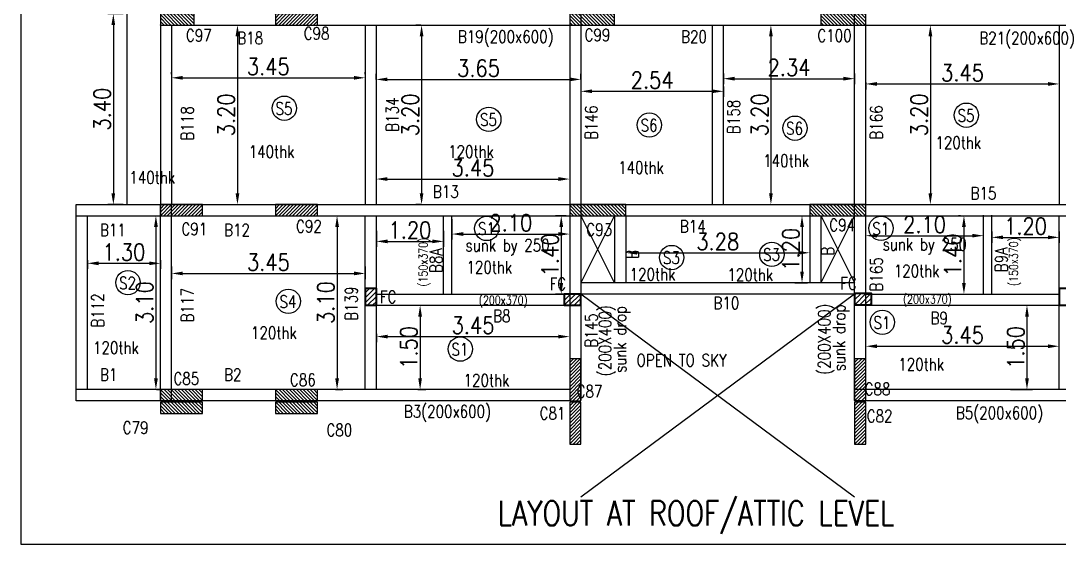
# Model space of a CAD drawing. Extents: x 461 to 37421, y -8279 to -202.
# Drawn here: x 37017.68 to 37036.2, y -8131.75 to -8122.42 of the extents above; entities that cross this region are included whole.
import ezdxf

# ---------------------------------------------------------------- set-up
doc = ezdxf.new("R2010")
doc.units = 0
doc.header["$MEASUREMENT"] = 0
doc.header["$PDMODE"] = 34
doc.header["$PDSIZE"] = 0.2
for name, color, linetype in [('COLNO', 4, 'Continuous'), ('DIM', 253, 'Continuous'), ('K-col', 1, 'Continuous')]:
    doc.layers.add(name, color=color, linetype=linetype)
doc.layers.add('k-beam', color=6, linetype='Continuous', lineweight=30)
doc.styles.add('RS', font='ROMANS.shx', dxfattribs={"width": 0.85})
doc.dimstyles.new('DIM1', dxfattribs={"dimtxt": 0.3, "dimasz": 0.2, "dimexe": 0.1, "dimexo": 0.0625, "dimgap": 0.05, "dimtad": 1, "dimzin": 0, "dimdsep": 46, "dimtxsty": 'RS', "dimcen": 0.09, "dimclrd": 256, "dimclre": 256, "dimclrt": 12, "dimaunit": 1, "dimadec": 3, "dimazin": 0, "dimtfac": 1, "dimtofl": 0, "dimtmove": 2, "dimatfit": 3, "dimfxl": 1, "dimtolj": 1, "dimtzin": 0, "dimlwd": -1, "dimarcsym": 0})

# ---------------------------------------------------------------- blocks, each defined once
blk = doc.blocks.new('*D1319')
at = {"lineweight": -2, "transparency": 16777216}
for p, q in [((37027.407, -8125.893), (37027.218, -8125.893)), ((37027.407, -8127.291), (37027.218, -8127.291))]:
    blk.add_line(p, q, dxfattribs=at)
at = {"transparency": 16777216}
blk.add_line((37027.318, -8126.093), (37027.318, -8127.091), dxfattribs=at)
for points in [[(37027.285, -8126.093), (37027.352, -8126.093), (37027.318, -8125.893)], [(37027.285, -8127.091), (37027.352, -8127.091), (37027.318, -8127.291)]]:
    blk.add_solid(points, dxfattribs=at)
at = {"layer": 'Defpoints', "color": 0, "transparency": 16777216}
for p in [(37027.469, -8125.893), (37027.318, -8127.291), (37027.469, -8127.291)]:
    blk.add_point(p, dxfattribs=at)
at = {"color": 12, "transparency": 16777216, "insert": (37027.118, -8126.592), "char_height": 0.3, "attachment_point": 5, "rotation": 90, "style": 'RS'}
blk.add_mtext('\\A1;1.40', dxfattribs=at)
blk = doc.blocks.new('*D1320')
at = {"lineweight": -2, "transparency": 16777216}
for p, q in [((37024.019, -8123.464), (37024.019, -8123.362)), ((37027.669, -8123.464), (37027.669, -8123.362))]:
    blk.add_line(p, q, dxfattribs=at)
at = {"transparency": 16777216}
blk.add_line((37024.219, -8123.462), (37027.469, -8123.462), dxfattribs=at)
for points in [[(37024.219, -8123.428), (37024.219, -8123.495), (37024.019, -8123.462)], [(37027.469, -8123.428), (37027.469, -8123.495), (37027.669, -8123.462)]]:
    blk.add_solid(points, dxfattribs=at)
at = {"layer": 'Defpoints', "color": 0, "transparency": 16777216}
for p in [(37027.669, -8123.462), (37024.019, -8123.527), (37027.669, -8123.527)]:
    blk.add_point(p, dxfattribs=at)
at = {"color": 12, "transparency": 16777216, "insert": (37025.844, -8123.262), "char_height": 0.3, "attachment_point": 5, "style": 'RS'}
blk.add_mtext('\\A1;3.65', dxfattribs=at)
blk = doc.blocks.new('*D1321')
at = {"lineweight": -2, "transparency": 16777216}
for p, q in [((37027.669, -8123.589), (37027.669, -8123.774)), ((37030.21, -8123.589), (37030.21, -8123.774))]:
    blk.add_line(p, q, dxfattribs=at)
at = {"transparency": 16777216}
blk.add_line((37027.869, -8123.674), (37030.01, -8123.674), dxfattribs=at)
for points in [[(37027.869, -8123.64), (37027.869, -8123.707), (37027.669, -8123.674)], [(37030.01, -8123.64), (37030.01, -8123.707), (37030.21, -8123.674)]]:
    blk.add_solid(points, dxfattribs=at)
at = {"layer": 'Defpoints', "color": 0, "transparency": 16777216}
for p in [(37027.669, -8123.527), (37030.21, -8123.527), (37030.21, -8123.674)]:
    blk.add_point(p, dxfattribs=at)
at = {"color": 12, "transparency": 16777216, "insert": (37028.94, -8123.474), "char_height": 0.3, "attachment_point": 5, "style": 'RS'}
blk.add_mtext('\\A1;2.54', dxfattribs=at)
blk = doc.blocks.new('*D1482')
at = {"layer": 'Defpoints', "color": 0, "transparency": 16777216}
for p in [(37019.569, -8122.293), (37019.33, -8125.693), (37019.569, -8125.693)]:
    blk.add_point(p, dxfattribs=at)
at = {"layer": 'DIM', "lineweight": -2, "transparency": 16777216}
for p, q in [((37019.507, -8122.293), (37019.23, -8122.293)), ((37019.507, -8125.693), (37019.23, -8125.693))]:
    blk.add_line(p, q, dxfattribs=at)
at = {"layer": 'DIM', "transparency": 16777216}
blk.add_line((37019.33, -8122.493), (37019.33, -8125.493), dxfattribs=at)
for points in [[(37019.296, -8122.493), (37019.363, -8122.493), (37019.33, -8122.293)], [(37019.296, -8125.493), (37019.363, -8125.493), (37019.33, -8125.693)]]:
    blk.add_solid(points, dxfattribs=at)
at = {"layer": 'DIM', "color": 12, "transparency": 16777216, "insert": (37019.13, -8123.993), "char_height": 0.3, "attachment_point": 5, "rotation": 90, "style": 'RS'}
blk.add_mtext('\\A1;3.40', dxfattribs=at)
blk = doc.blocks.new('*D1483')
at = {"layer": 'Defpoints', "color": 0, "transparency": 16777216}
for p in [(37020.369, -8123.433), (37023.819, -8123.433), (37023.819, -8123.433)]:
    blk.add_point(p, dxfattribs=at)
at = {"layer": 'DIM', "lineweight": -2, "transparency": 16777216}
for p, q in [((37020.369, -8123.371), (37020.369, -8123.333)), ((37023.819, -8123.371), (37023.819, -8123.333))]:
    blk.add_line(p, q, dxfattribs=at)
at = {"layer": 'DIM', "transparency": 16777216}
blk.add_line((37020.569, -8123.433), (37023.619, -8123.433), dxfattribs=at)
for points in [[(37020.569, -8123.4), (37020.569, -8123.467), (37020.369, -8123.433)], [(37023.619, -8123.4), (37023.619, -8123.467), (37023.819, -8123.433)]]:
    blk.add_solid(points, dxfattribs=at)
at = {"layer": 'DIM', "color": 12, "transparency": 16777216, "insert": (37022.094, -8123.233), "char_height": 0.3, "attachment_point": 5, "style": 'RS'}
blk.add_mtext('\\A1;3.45', dxfattribs=at)
blk = doc.blocks.new('*D1484')
at = {"layer": 'Defpoints', "color": 0, "transparency": 16777216}
for p in [(37021.38, -8122.493), (37021.38, -8125.693), (37021.543, -8125.693)]:
    blk.add_point(p, dxfattribs=at)
at = {"layer": 'DIM', "lineweight": -2, "transparency": 16777216}
for p, q in [((37021.442, -8122.493), (37021.643, -8122.493)), ((37021.442, -8125.693), (37021.643, -8125.693))]:
    blk.add_line(p, q, dxfattribs=at)
at = {"layer": 'DIM', "transparency": 16777216}
blk.add_line((37021.543, -8122.693), (37021.543, -8125.493), dxfattribs=at)
for points in [[(37021.51, -8122.693), (37021.577, -8122.693), (37021.543, -8122.493)], [(37021.51, -8125.493), (37021.577, -8125.493), (37021.543, -8125.693)]]:
    blk.add_solid(points, dxfattribs=at)
at = {"layer": 'DIM', "color": 12, "transparency": 16777216, "insert": (37021.343, -8124.093), "char_height": 0.3, "attachment_point": 5, "rotation": 90, "style": 'RS'}
blk.add_mtext('\\A1;3.20', dxfattribs=at)
blk = doc.blocks.new('*D1485')
at = {"layer": 'Defpoints', "color": 0, "transparency": 16777216}
for p in [(37024.875, -8122.493), (37024.827, -8125.693), (37024.875, -8125.693)]:
    blk.add_point(p, dxfattribs=at)
at = {"layer": 'DIM', "lineweight": -2, "transparency": 16777216}
for p, q in [((37024.812, -8122.493), (37024.727, -8122.493)), ((37024.812, -8125.693), (37024.727, -8125.693))]:
    blk.add_line(p, q, dxfattribs=at)
at = {"layer": 'DIM', "transparency": 16777216}
blk.add_line((37024.827, -8122.693), (37024.827, -8125.493), dxfattribs=at)
for points in [[(37024.794, -8122.693), (37024.86, -8122.693), (37024.827, -8122.493)], [(37024.794, -8125.493), (37024.86, -8125.493), (37024.827, -8125.693)]]:
    blk.add_solid(points, dxfattribs=at)
at = {"layer": 'DIM', "color": 12, "transparency": 16777216, "insert": (37024.627, -8124.093), "char_height": 0.3, "attachment_point": 5, "rotation": 90, "style": 'RS'}
blk.add_mtext('\\A1;3.20', dxfattribs=at)
blk = doc.blocks.new('*D1486')
at = {"layer": 'Defpoints', "color": 0, "transparency": 16777216}
for p in [(37024.019, -8123.037), (37027.469, -8123.037), (37027.469, -8125.239)]:
    blk.add_point(p, dxfattribs=at)
at = {"layer": 'DIM', "lineweight": -2, "transparency": 16777216}
for p, q in [((37024.019, -8123.099), (37024.019, -8125.339)), ((37027.469, -8123.099), (37027.469, -8125.339))]:
    blk.add_line(p, q, dxfattribs=at)
at = {"layer": 'DIM', "transparency": 16777216}
blk.add_line((37024.219, -8125.239), (37027.269, -8125.239), dxfattribs=at)
for points in [[(37024.219, -8125.205), (37024.219, -8125.272), (37024.019, -8125.239)], [(37027.269, -8125.205), (37027.269, -8125.272), (37027.469, -8125.239)]]:
    blk.add_solid(points, dxfattribs=at)
at = {"layer": 'DIM', "color": 12, "transparency": 16777216, "insert": (37025.744, -8125.039), "char_height": 0.3, "attachment_point": 5, "style": 'RS'}
blk.add_mtext('\\A1;3.45', dxfattribs=at)
blk = doc.blocks.new('*D1487')
at = {"layer": 'Defpoints', "color": 0, "transparency": 16777216}
for p in [(37030.21, -8123.293), (37032.549, -8123.293), (37032.549, -8123.449)]:
    blk.add_point(p, dxfattribs=at)
at = {"layer": 'DIM', "lineweight": -2, "transparency": 16777216}
for p, q in [((37030.21, -8123.355), (37030.21, -8123.549)), ((37032.549, -8123.355), (37032.549, -8123.549))]:
    blk.add_line(p, q, dxfattribs=at)
at = {"layer": 'DIM', "transparency": 16777216}
blk.add_line((37030.41, -8123.449), (37032.349, -8123.449), dxfattribs=at)
for points in [[(37030.41, -8123.415), (37030.41, -8123.482), (37030.21, -8123.449)], [(37032.349, -8123.415), (37032.349, -8123.482), (37032.549, -8123.449)]]:
    blk.add_solid(points, dxfattribs=at)
at = {"layer": 'DIM', "color": 12, "transparency": 16777216, "insert": (37031.38, -8123.249), "char_height": 0.3, "attachment_point": 5, "style": 'RS'}
blk.add_mtext('\\A1;2.34', dxfattribs=at)
blk = doc.blocks.new('*D1488')
at = {"layer": 'Defpoints', "color": 0, "transparency": 16777216}
for p in [(37030.588, -8122.493), (37030.588, -8125.693), (37031.057, -8125.693)]:
    blk.add_point(p, dxfattribs=at)
at = {"layer": 'DIM', "lineweight": -2, "transparency": 16777216}
for p, q in [((37030.651, -8122.493), (37031.157, -8122.493)), ((37030.651, -8125.693), (37031.157, -8125.693))]:
    blk.add_line(p, q, dxfattribs=at)
at = {"layer": 'DIM', "transparency": 16777216}
blk.add_line((37031.057, -8122.693), (37031.057, -8125.493), dxfattribs=at)
for points in [[(37031.024, -8122.693), (37031.091, -8122.693), (37031.057, -8122.493)], [(37031.024, -8125.493), (37031.091, -8125.493), (37031.057, -8125.693)]]:
    blk.add_solid(points, dxfattribs=at)
at = {"layer": 'DIM', "color": 12, "transparency": 16777216, "insert": (37030.857, -8124.093), "char_height": 0.3, "attachment_point": 5, "rotation": 90, "style": 'RS'}
blk.add_mtext('\\A1;3.20', dxfattribs=at)
blk = doc.blocks.new('*D1489')
at = {"layer": 'Defpoints', "color": 0, "transparency": 16777216}
for p in [(37032.749, -8123.453), (37036.199, -8123.453), (37036.199, -8123.543)]:
    blk.add_point(p, dxfattribs=at)
at = {"layer": 'DIM', "lineweight": -2, "transparency": 16777216}
for p, q in [((37032.749, -8123.515), (37032.749, -8123.643)), ((37036.199, -8123.515), (37036.199, -8123.643))]:
    blk.add_line(p, q, dxfattribs=at)
at = {"layer": 'DIM', "transparency": 16777216}
blk.add_line((37032.949, -8123.543), (37035.999, -8123.543), dxfattribs=at)
for points in [[(37032.949, -8123.509), (37032.949, -8123.576), (37032.749, -8123.543)], [(37035.999, -8123.509), (37035.999, -8123.576), (37036.199, -8123.543)]]:
    blk.add_solid(points, dxfattribs=at)
at = {"layer": 'DIM', "color": 12, "transparency": 16777216, "insert": (37034.474, -8123.343), "char_height": 0.3, "attachment_point": 5, "style": 'RS'}
blk.add_mtext('\\A1;3.45', dxfattribs=at)
blk = doc.blocks.new('*D1490')
at = {"layer": 'Defpoints', "color": 0, "transparency": 16777216}
for p in [(37033.761, -8122.493), (37033.761, -8125.693), (37033.901, -8125.693)]:
    blk.add_point(p, dxfattribs=at)
at = {"layer": 'DIM', "lineweight": -2, "transparency": 16777216}
for p, q in [((37033.824, -8122.493), (37034.001, -8122.493)), ((37033.824, -8125.693), (37034.001, -8125.693))]:
    blk.add_line(p, q, dxfattribs=at)
at = {"layer": 'DIM', "transparency": 16777216}
blk.add_line((37033.901, -8122.693), (37033.901, -8125.493), dxfattribs=at)
for points in [[(37033.868, -8122.693), (37033.935, -8122.693), (37033.901, -8122.493)], [(37033.868, -8125.493), (37033.935, -8125.493), (37033.901, -8125.693)]]:
    blk.add_solid(points, dxfattribs=at)
at = {"layer": 'DIM', "color": 12, "transparency": 16777216, "insert": (37033.701, -8124.093), "char_height": 0.3, "attachment_point": 5, "rotation": 90, "style": 'RS'}
blk.add_mtext('\\A1;3.20', dxfattribs=at)
blk = doc.blocks.new('*D1496')
at = {"layer": 'Defpoints', "color": 0, "transparency": 16777216}
for p in [(37032.749, -8128.239), (37036.199, -8128.221), (37036.199, -8128.239)]:
    blk.add_point(p, dxfattribs=at)
at = {"layer": 'DIM', "lineweight": -2, "transparency": 16777216}
for p, q in [((37032.749, -8128.176), (37032.749, -8128.121)), ((37036.199, -8128.176), (37036.199, -8128.121))]:
    blk.add_line(p, q, dxfattribs=at)
at = {"layer": 'DIM', "transparency": 16777216}
blk.add_line((37032.949, -8128.221), (37035.999, -8128.221), dxfattribs=at)
for points in [[(37032.949, -8128.188), (37032.949, -8128.254), (37032.749, -8128.221)], [(37035.999, -8128.188), (37035.999, -8128.254), (37036.199, -8128.221)]]:
    blk.add_solid(points, dxfattribs=at)
at = {"layer": 'DIM', "color": 12, "transparency": 16777216, "insert": (37034.474, -8128.021), "char_height": 0.3, "attachment_point": 5, "style": 'RS'}
blk.add_mtext('\\A1;3.45', dxfattribs=at)
blk = doc.blocks.new('*D1497')
at = {"layer": 'Defpoints', "color": 0, "transparency": 16777216}
for p in [(37035.267, -8127.491), (37035.267, -8128.994), (37035.624, -8128.994)]:
    blk.add_point(p, dxfattribs=at)
at = {"layer": 'DIM', "lineweight": -2, "transparency": 16777216}
for p, q in [((37035.33, -8127.491), (37035.724, -8127.491)), ((37035.33, -8128.994), (37035.724, -8128.994))]:
    blk.add_line(p, q, dxfattribs=at)
at = {"layer": 'DIM', "transparency": 16777216}
blk.add_line((37035.624, -8127.691), (37035.624, -8128.794), dxfattribs=at)
for points in [[(37035.591, -8127.691), (37035.658, -8127.691), (37035.624, -8127.491)], [(37035.591, -8128.794), (37035.658, -8128.794), (37035.624, -8128.994)]]:
    blk.add_solid(points, dxfattribs=at)
at = {"layer": 'DIM', "color": 12, "transparency": 16777216, "insert": (37035.424, -8128.242), "char_height": 0.3, "attachment_point": 5, "rotation": 90, "style": 'RS'}
blk.add_mtext('\\A1;1.50', dxfattribs=at)
blk = doc.blocks.new('*D1498')
at = {"layer": 'Defpoints', "color": 0, "transparency": 16777216}
for p in [(37028.469, -8126.347), (37031.749, -8126.347), (37031.749, -8126.554)]:
    blk.add_point(p, dxfattribs=at)
at = {"layer": 'DIM', "lineweight": -2, "transparency": 16777216}
for p, q in [((37028.469, -8126.41), (37028.469, -8126.654)), ((37031.749, -8126.41), (37031.749, -8126.654))]:
    blk.add_line(p, q, dxfattribs=at)
at = {"layer": 'DIM', "transparency": 16777216}
blk.add_line((37028.669, -8126.554), (37031.549, -8126.554), dxfattribs=at)
for points in [[(37028.669, -8126.521), (37028.669, -8126.587), (37028.469, -8126.554)], [(37031.549, -8126.521), (37031.549, -8126.587), (37031.749, -8126.554)]]:
    blk.add_solid(points, dxfattribs=at)
at = {"layer": 'DIM', "color": 12, "transparency": 16777216, "insert": (37030.109, -8126.354), "char_height": 0.3, "attachment_point": 5, "style": 'RS'}
blk.add_mtext('\\A1;3.28', dxfattribs=at)
blk = doc.blocks.new('*D1499')
at = {"layer": 'Defpoints', "color": 0, "transparency": 16777216}
for p in [(37031.421, -8125.893), (37031.421, -8127.091), (37031.612, -8127.091)]:
    blk.add_point(p, dxfattribs=at)
at = {"layer": 'DIM', "lineweight": -2, "transparency": 16777216}
for p, q in [((37031.484, -8125.893), (37031.712, -8125.893)), ((37031.484, -8127.091), (37031.712, -8127.091))]:
    blk.add_line(p, q, dxfattribs=at)
at = {"layer": 'DIM', "transparency": 16777216}
blk.add_line((37031.612, -8126.093), (37031.612, -8126.891), dxfattribs=at)
for points in [[(37031.579, -8126.093), (37031.645, -8126.093), (37031.612, -8125.893)], [(37031.579, -8126.891), (37031.645, -8126.891), (37031.612, -8127.091)]]:
    blk.add_solid(points, dxfattribs=at)
at = {"layer": 'DIM', "color": 12, "transparency": 16777216, "insert": (37031.412, -8126.492), "char_height": 0.3, "attachment_point": 5, "rotation": 90, "style": 'RS'}
blk.add_mtext('\\A1;1.20', dxfattribs=at)
blk = doc.blocks.new('*D1500')
at = {"layer": 'Defpoints', "color": 0, "transparency": 16777216}
for p in [(37025.369, -8125.893), (37027.469, -8125.893), (37027.469, -8126.22)]:
    blk.add_point(p, dxfattribs=at)
at = {"layer": 'DIM', "lineweight": -2, "transparency": 16777216}
for p, q in [((37025.369, -8125.955), (37025.369, -8126.32)), ((37027.469, -8125.955), (37027.469, -8126.32))]:
    blk.add_line(p, q, dxfattribs=at)
at = {"layer": 'DIM', "transparency": 16777216}
blk.add_line((37025.569, -8126.22), (37027.269, -8126.22), dxfattribs=at)
for points in [[(37025.569, -8126.186), (37025.569, -8126.253), (37025.369, -8126.22)], [(37027.269, -8126.186), (37027.269, -8126.253), (37027.469, -8126.22)]]:
    blk.add_solid(points, dxfattribs=at)
at = {"layer": 'DIM', "color": 12, "transparency": 16777216, "insert": (37026.419, -8126.02), "char_height": 0.3, "attachment_point": 5, "style": 'RS'}
blk.add_mtext('\\A1;2.10', dxfattribs=at)
blk = doc.blocks.new('*D1501')
at = {"layer": 'Defpoints', "color": 0, "transparency": 16777216}
for p in [(37024.021, -8126.099), (37025.219, -8126.099), (37025.219, -8126.351)]:
    blk.add_point(p, dxfattribs=at)
at = {"layer": 'DIM', "lineweight": -2, "transparency": 16777216}
for p, q in [((37024.021, -8126.161), (37024.021, -8126.451)), ((37025.219, -8126.161), (37025.219, -8126.451))]:
    blk.add_line(p, q, dxfattribs=at)
at = {"layer": 'DIM', "transparency": 16777216}
blk.add_line((37024.221, -8126.351), (37025.019, -8126.351), dxfattribs=at)
for points in [[(37024.221, -8126.317), (37024.221, -8126.384), (37024.021, -8126.351)], [(37025.019, -8126.317), (37025.019, -8126.384), (37025.219, -8126.351)]]:
    blk.add_solid(points, dxfattribs=at)
at = {"layer": 'DIM', "color": 12, "transparency": 16777216, "insert": (37024.62, -8126.151), "char_height": 0.3, "attachment_point": 5, "style": 'RS'}
blk.add_mtext('\\A1;1.20', dxfattribs=at)
blk = doc.blocks.new('*D1502')
at = {"layer": 'Defpoints', "color": 0, "transparency": 16777216}
for p in [(37024.021, -8127.936), (37027.469, -8127.936), (37027.469, -8128.049)]:
    blk.add_point(p, dxfattribs=at)
at = {"layer": 'DIM', "lineweight": -2, "transparency": 16777216}
for p, q in [((37024.021, -8127.998), (37024.021, -8128.149)), ((37027.469, -8127.998), (37027.469, -8128.149))]:
    blk.add_line(p, q, dxfattribs=at)
at = {"layer": 'DIM', "transparency": 16777216}
blk.add_line((37024.221, -8128.049), (37027.269, -8128.049), dxfattribs=at)
for points in [[(37024.221, -8128.016), (37024.221, -8128.082), (37024.021, -8128.049)], [(37027.269, -8128.016), (37027.269, -8128.082), (37027.469, -8128.049)]]:
    blk.add_solid(points, dxfattribs=at)
at = {"layer": 'DIM', "color": 12, "transparency": 16777216, "insert": (37025.745, -8127.849), "char_height": 0.3, "attachment_point": 5, "style": 'RS'}
blk.add_mtext('\\A1;3.45', dxfattribs=at)
blk = doc.blocks.new('*D1503')
at = {"layer": 'Defpoints', "color": 0, "transparency": 16777216}
for p in [(37024.699, -8127.491), (37024.699, -8128.994), (37024.801, -8128.994)]:
    blk.add_point(p, dxfattribs=at)
at = {"layer": 'DIM', "lineweight": -2, "transparency": 16777216}
for p, q in [((37024.761, -8127.491), (37024.901, -8127.491)), ((37024.761, -8128.994), (37024.901, -8128.994))]:
    blk.add_line(p, q, dxfattribs=at)
at = {"layer": 'DIM', "transparency": 16777216}
blk.add_line((37024.801, -8127.691), (37024.801, -8128.794), dxfattribs=at)
for points in [[(37024.768, -8127.691), (37024.834, -8127.691), (37024.801, -8127.491)], [(37024.768, -8128.794), (37024.834, -8128.794), (37024.801, -8128.994)]]:
    blk.add_solid(points, dxfattribs=at)
at = {"layer": 'DIM', "color": 12, "transparency": 16777216, "insert": (37024.601, -8128.242), "char_height": 0.3, "attachment_point": 5, "rotation": 90, "style": 'RS'}
blk.add_mtext('\\A1;1.50', dxfattribs=at)
blk = doc.blocks.new('*D1504')
at = {"layer": 'Defpoints', "color": 0, "transparency": 16777216}
for p in [(37020.369, -8126.736), (37023.821, -8126.736), (37023.821, -8126.923)]:
    blk.add_point(p, dxfattribs=at)
at = {"layer": 'DIM', "lineweight": -2, "transparency": 16777216}
for p, q in [((37020.369, -8126.798), (37020.369, -8127.023)), ((37023.821, -8126.798), (37023.821, -8127.023))]:
    blk.add_line(p, q, dxfattribs=at)
at = {"layer": 'DIM', "transparency": 16777216}
blk.add_line((37020.569, -8126.923), (37023.621, -8126.923), dxfattribs=at)
for points in [[(37020.569, -8126.889), (37020.569, -8126.956), (37020.369, -8126.923)], [(37023.621, -8126.889), (37023.621, -8126.956), (37023.821, -8126.923)]]:
    blk.add_solid(points, dxfattribs=at)
at = {"layer": 'DIM', "color": 12, "transparency": 16777216, "insert": (37022.095, -8126.723), "char_height": 0.3, "attachment_point": 5, "style": 'RS'}
blk.add_mtext('\\A1;3.45', dxfattribs=at)
blk = doc.blocks.new('*D1505')
at = {"layer": 'Defpoints', "color": 0, "transparency": 16777216}
for p in [(37023.228, -8125.893), (37023.228, -8128.994), (37023.32, -8128.994)]:
    blk.add_point(p, dxfattribs=at)
at = {"layer": 'DIM', "lineweight": -2, "transparency": 16777216}
for p, q in [((37023.291, -8125.893), (37023.42, -8125.893)), ((37023.291, -8128.994), (37023.42, -8128.994))]:
    blk.add_line(p, q, dxfattribs=at)
at = {"layer": 'DIM', "transparency": 16777216}
blk.add_line((37023.32, -8126.093), (37023.32, -8128.794), dxfattribs=at)
for points in [[(37023.287, -8126.093), (37023.354, -8126.093), (37023.32, -8125.893)], [(37023.287, -8128.794), (37023.354, -8128.794), (37023.32, -8128.994)]]:
    blk.add_solid(points, dxfattribs=at)
at = {"layer": 'DIM', "color": 12, "transparency": 16777216, "insert": (37023.12, -8127.443), "char_height": 0.3, "attachment_point": 5, "rotation": 90, "style": 'RS'}
blk.add_mtext('\\A1;3.10', dxfattribs=at)
blk = doc.blocks.new('*D1506')
at = {"layer": 'Defpoints', "color": 0, "transparency": 16777216}
for p in [(37018.869, -8126.622), (37020.169, -8126.622), (37020.169, -8126.742)]:
    blk.add_point(p, dxfattribs=at)
at = {"layer": 'DIM', "lineweight": -2, "transparency": 16777216}
for p, q in [((37018.869, -8126.685), (37018.869, -8126.842)), ((37020.169, -8126.685), (37020.169, -8126.842))]:
    blk.add_line(p, q, dxfattribs=at)
at = {"layer": 'DIM', "transparency": 16777216}
blk.add_line((37019.069, -8126.742), (37019.969, -8126.742), dxfattribs=at)
for points in [[(37019.069, -8126.709), (37019.069, -8126.776), (37018.869, -8126.742)], [(37019.969, -8126.709), (37019.969, -8126.776), (37020.169, -8126.742)]]:
    blk.add_solid(points, dxfattribs=at)
at = {"layer": 'DIM', "color": 12, "transparency": 16777216, "insert": (37019.519, -8126.542), "char_height": 0.3, "attachment_point": 5, "style": 'RS'}
blk.add_mtext('\\A1;1.30', dxfattribs=at)
blk = doc.blocks.new('*D1507')
at = {"layer": 'Defpoints', "color": 0, "transparency": 16777216}
for p in [(37020.035, -8125.893), (37020.035, -8128.994), (37020.089, -8128.994)]:
    blk.add_point(p, dxfattribs=at)
at = {"layer": 'DIM', "lineweight": -2, "transparency": 16777216}
for p, q in [((37020.097, -8125.893), (37020.189, -8125.893)), ((37020.097, -8128.994), (37020.189, -8128.994))]:
    blk.add_line(p, q, dxfattribs=at)
at = {"layer": 'DIM', "transparency": 16777216}
blk.add_line((37020.089, -8126.093), (37020.089, -8128.794), dxfattribs=at)
for points in [[(37020.056, -8126.093), (37020.123, -8126.093), (37020.089, -8125.893)], [(37020.056, -8128.794), (37020.123, -8128.794), (37020.089, -8128.994)]]:
    blk.add_solid(points, dxfattribs=at)
at = {"layer": 'DIM', "color": 12, "transparency": 16777216, "insert": (37019.889, -8127.443), "char_height": 0.3, "attachment_point": 5, "rotation": 90, "style": 'RS'}
blk.add_mtext('\\A1;3.10', dxfattribs=at)
blk = doc.blocks.new('*D1508')
at = {"layer": 'Defpoints', "color": 0, "transparency": 16777216}
for p in [(37034.849, -8126.249), (37032.749, -8126.403), (37034.849, -8126.403)]:
    blk.add_point(p, dxfattribs=at)
at = {"layer": 'DIM', "lineweight": -2, "transparency": 16777216}
for p, q in [((37032.749, -8126.341), (37032.749, -8126.149)), ((37034.849, -8126.341), (37034.849, -8126.149))]:
    blk.add_line(p, q, dxfattribs=at)
at = {"layer": 'DIM', "transparency": 16777216}
blk.add_line((37032.949, -8126.249), (37034.649, -8126.249), dxfattribs=at)
for points in [[(37032.949, -8126.216), (37032.949, -8126.282), (37032.749, -8126.249)], [(37034.649, -8126.216), (37034.649, -8126.282), (37034.849, -8126.249)]]:
    blk.add_solid(points, dxfattribs=at)
at = {"layer": 'DIM', "color": 12, "transparency": 16777216, "insert": (37033.799, -8126.049), "char_height": 0.3, "attachment_point": 5, "style": 'RS'}
blk.add_mtext('\\A1;2.10', dxfattribs=at)
blk = doc.blocks.new('*D1509')
at = {"layer": 'Defpoints', "color": 0, "transparency": 16777216}
for p in [(37034.5, -8125.893), (37034.5, -8127.291), (37034.5, -8127.291)]:
    blk.add_point(p, dxfattribs=at)
at = {"layer": 'DIM', "lineweight": -2, "transparency": 16777216}
for p, q in [((37034.437, -8125.893), (37034.4, -8125.893)), ((37034.562, -8127.291), (37034.6, -8127.291))]:
    blk.add_line(p, q, dxfattribs=at)
at = {"layer": 'DIM', "transparency": 16777216}
blk.add_line((37034.5, -8126.093), (37034.5, -8127.091), dxfattribs=at)
for points in [[(37034.466, -8126.093), (37034.533, -8126.093), (37034.5, -8125.893)], [(37034.466, -8127.091), (37034.533, -8127.091), (37034.5, -8127.291)]]:
    blk.add_solid(points, dxfattribs=at)
at = {"layer": 'DIM', "color": 12, "transparency": 16777216, "insert": (37034.3, -8126.592), "char_height": 0.3, "attachment_point": 5, "rotation": 90, "style": 'RS'}
blk.add_mtext('\\A1;1.40', dxfattribs=at)
blk = doc.blocks.new('*D1510')
at = {"layer": 'Defpoints', "color": 0, "transparency": 16777216}
for p in [(37034.999, -8126.115), (37036.199, -8126.115), (37036.199, -8126.279)]:
    blk.add_point(p, dxfattribs=at)
at = {"layer": 'DIM', "lineweight": -2, "transparency": 16777216}
for p, q in [((37034.999, -8126.177), (37034.999, -8126.379)), ((37036.199, -8126.177), (37036.199, -8126.379))]:
    blk.add_line(p, q, dxfattribs=at)
at = {"layer": 'DIM', "transparency": 16777216}
blk.add_line((37035.199, -8126.279), (37035.999, -8126.279), dxfattribs=at)
for points in [[(37035.199, -8126.246), (37035.199, -8126.312), (37034.999, -8126.279)], [(37035.999, -8126.246), (37035.999, -8126.312), (37036.199, -8126.279)]]:
    blk.add_solid(points, dxfattribs=at)
at = {"layer": 'DIM', "color": 12, "transparency": 16777216, "insert": (37035.599, -8126.079), "char_height": 0.3, "attachment_point": 5, "style": 'RS'}
blk.add_mtext('\\A1;1.20', dxfattribs=at)

msp = doc.modelspace()

# ---------------------------------------------------------------- hatches: boundary and pattern name
h = msp.add_hatch()
h.set_pattern_fill('ANSI31', color=1, scale=0.5)
h.set_pattern_definition([(45, (-77.23275, -179.07969), (-0.04419417382, 0.04419417382), [])])
h.paths.add_polyline_path([(37024.021, -8127.191), (37023.821, -8127.191), (37023.821, -8127.491), (37024.021, -8127.491)])
h = msp.add_hatch()
h.set_pattern_fill('ANSI31', color=1, scale=0.5)
h.set_pattern_definition([(45, (-73.584606, -170.6297), (-0.04419417382, 0.04419417382), [])])
h.paths.add_polyline_path([(37027.669, -8127.291), (37027.469, -8127.291), (37027.469, -8127.491), (37027.669, -8127.491)])
h.paths.add_polyline_path([(37027.469, -8127.291), (37027.369, -8127.291), (37027.369, -8127.491), (37027.469, -8127.491)])
h = msp.add_hatch()
h.set_pattern_fill('ANSI31', color=1, scale=0.5)
h.set_pattern_definition([(45, (-68.40275, -170.621913), (-0.04419417382, 0.04419417382), [])])
h.paths.add_polyline_path([(37032.851, -8127.283), (37032.651, -8127.283), (37032.651, -8127.483), (37032.851, -8127.483)])
h.paths.add_polyline_path([(37032.651, -8127.283), (37032.551, -8127.283), (37032.551, -8127.483), (37032.651, -8127.483)])
at = {"layer": 'K-col'}
h = msp.add_hatch(dxfattribs=at)
h.set_pattern_fill('ANSI31', color=256, scale=0.35, angle=-90, style=0)
h.set_pattern_definition([(315, (45226.39489, 29258.829646), (0.030935921677, 0.030935921677), [])])
h.paths.add_polyline_path([(37020.769, -8122.493), (37020.769, -8122.293), (37020.169, -8122.293), (37020.169, -8122.493)])
h = msp.add_hatch(dxfattribs=at)
h.set_pattern_fill('ANSI31', color=256, scale=0.35, angle=-180, style=0)
h.set_pattern_definition([(225, (-342.851093, 79.441137), (0.030935921677, -0.030935921677), [])])
h.paths.add_polyline_path([(37022.969, -8122.493), (37022.969, -8122.293), (37022.219, -8122.293), (37022.219, -8122.493)])
h = msp.add_hatch(dxfattribs=at)
h.set_pattern_fill('ANSI31', color=256, scale=0.35, angle=-90, style=0)
h.set_pattern_definition([(315, (45233.693187, 29253.06128), (0.030935921677, 0.030935921677), [])])
h.paths.add_polyline_path([(37028.269, -8122.493), (37028.269, -8122.293), (37027.469, -8122.293), (37027.469, -8122.493)])
h = msp.add_hatch(dxfattribs=at)
h.set_pattern_fill('ANSI31', color=256, scale=0.35, angle=-90, style=0)
h.set_pattern_definition([(315, (45238.173187, 29253.06128), (0.030935921677, 0.030935921677), [])])
h.paths.add_polyline_path([(37032.749, -8122.493), (37032.749, -8122.293), (37031.949, -8122.293), (37031.949, -8122.493)])
h = msp.add_hatch(dxfattribs=at)
h.set_pattern_fill('ANSI31', color=256, scale=0.35, angle=-180, style=0)
h.set_pattern_definition([(225, (-344.901093, 76.041137), (0.030935921677, -0.030935921677), [])])
h.paths.add_polyline_path([(37020.919, -8125.893), (37020.919, -8125.693), (37020.169, -8125.693), (37020.169, -8125.893)])
h = msp.add_hatch(dxfattribs=at)
h.set_pattern_fill('ANSI31', color=256, scale=0.35, angle=-180, style=0)
h.set_pattern_definition([(225, (-342.851093, 76.041137), (0.030935921677, -0.030935921677), [])])
h.paths.add_polyline_path([(37022.969, -8125.893), (37022.969, -8125.693), (37022.219, -8125.693), (37022.219, -8125.893)])
h = msp.add_hatch(dxfattribs=at)
h.set_pattern_fill('ANSI31', color=256, scale=0.35, angle=-90, style=0)
h.set_pattern_definition([(315, (-342.717224, 75.125863), (0.030935921677, 0.030935921677), [])])
h.paths.add_polyline_path([(37027.469, -8125.693), (37027.469, -8125.893), (37028.469, -8125.893), (37028.469, -8125.693)])
h = msp.add_hatch(dxfattribs=at)
h.set_pattern_fill('ANSI31', color=256, scale=0.35, angle=-90, style=0)
h.set_pattern_definition([(315, (-338.437224, 75.125863), (0.030935921677, 0.030935921677), [])])
h.paths.add_polyline_path([(37031.749, -8125.693), (37031.749, -8125.893), (37032.749, -8125.893), (37032.749, -8125.693)])
h = msp.add_hatch(dxfattribs=at)
h.set_pattern_fill('ANSI31', color=256, scale=0.35, angle=-180, style=0)
h.set_pattern_definition([(225, (-339.157617, 73.661354), (0.030935921677, -0.030935921677), [])])
h.paths.add_polyline_path([(37027.669, -8128.457, 0.135792), (37027.469, -8128.457), (37027.469, -8129.18, 0.135792), (37027.669, -8129.18)])
h = msp.add_hatch(dxfattribs=at)
h.set_pattern_fill('ANSI31', color=256, scale=0.35, angle=-180, style=0)
h.set_pattern_definition([(225, (-334.077617, 73.661354), (0.030935921677, -0.030935921677), [])])
h.paths.add_polyline_path([(37032.749, -8128.457, 0.135792), (37032.549, -8128.457), (37032.549, -8129.18, 0.135792), (37032.749, -8129.18)])
h = msp.add_hatch(dxfattribs=at)
h.set_pattern_fill('ANSI31', color=256, scale=0.35, angle=-270, style=0)
h.set_pattern_definition([(135, (45223.024485, 29237.63339), (-0.030935921677, -0.030935921677), [])])
h.paths.add_polyline_path([(37020.906, -8129.194, 0.135792), (37020.906, -8128.994), (37020.183, -8128.994, 0.135792), (37020.183, -8129.194)])
h = msp.add_hatch(dxfattribs=at)
h.set_pattern_fill('ANSI31', color=256, scale=0.35, angle=-270, style=0)
h.set_pattern_definition([(135, (45225.074485, 29237.63339), (-0.030935921677, -0.030935921677), [])])
h.paths.add_polyline_path([(37022.956, -8129.194, 0.135792), (37022.956, -8128.994), (37022.233, -8128.994, 0.135792), (37022.233, -8129.194)])
h = msp.add_hatch(dxfattribs=at)
h.set_pattern_fill('ANSI31', color=256, scale=0.35, angle=-270, style=0)
h.set_pattern_definition([(135, (45223.024485, 29237.40839), (-0.030935921677, -0.030935921677), [])])
h.paths.add_polyline_path([(37020.906, -8129.419, 0.135792), (37020.906, -8129.219), (37020.183, -8129.219, 0.135792), (37020.183, -8129.419)])
h = msp.add_hatch(dxfattribs=at)
h.set_pattern_fill('ANSI31', color=256, scale=0.35, angle=-270, style=0)
h.set_pattern_definition([(135, (45225.074485, 29237.40839), (-0.030935921677, -0.030935921677), [])])
h.paths.add_polyline_path([(37022.956, -8129.419, 0.135792), (37022.956, -8129.219), (37022.233, -8129.219, 0.135792), (37022.233, -8129.419)])
h = msp.add_hatch(dxfattribs=at)
h.set_pattern_fill('ANSI31', color=256, scale=0.35, angle=-180, style=0)
h.set_pattern_definition([(225, (-339.157617, 72.886354), (0.030935921677, -0.030935921677), [])])
h.paths.add_polyline_path([(37027.669, -8129.232, 0.135792), (37027.469, -8129.232), (37027.469, -8129.955, 0.135792), (37027.669, -8129.955)])
h = msp.add_hatch(dxfattribs=at)
h.set_pattern_fill('ANSI31', color=256, scale=0.35, angle=-180, style=0)
h.set_pattern_definition([(225, (-334.077617, 72.886354), (0.030935921677, -0.030935921677), [])])
h.paths.add_polyline_path([(37032.749, -8129.232, 0.135792), (37032.549, -8129.232), (37032.549, -8129.955, 0.135792), (37032.749, -8129.955)])

# ---------------------------------------------------------------- linework, layer by layer
at = {"color": 3}
for p, q in [((37034.849, -8127.283), (37034.849, -8125.883)), ((37034.999, -8127.283), (37034.999, -8125.883)), ((37025.219, -8127.291), (37025.219, -8125.891)), ((37025.369, -8127.291), (37025.369, -8125.891))]:
    msp.add_line(p, q, dxfattribs=at)
at = {"color": 3, "lineweight": 40}
for points in [[(37023.821, -8127.491), (37024.021, -8127.491), (37024.021, -8127.191), (37023.821, -8127.191)], [(37027.669, -8127.491), (37027.669, -8127.291), (37027.369, -8127.291), (37027.369, -8127.491)], [(37032.851, -8127.483), (37032.851, -8127.283), (37032.551, -8127.283), (37032.551, -8127.483)], [(37036.199, -8127.491), (37036.399, -8127.491), (37036.399, -8127.191), (37036.199, -8127.191)]]:
    msp.add_lwpolyline(points, close=True, dxfattribs=at)
at = {"color": 1, "lineweight": 40}
for points in [[(37023.821, -8127.491), (37024.021, -8127.491), (37024.021, -8127.191), (37023.821, -8127.191)], [(37027.669, -8127.491), (37027.669, -8127.291), (37027.369, -8127.291), (37027.369, -8127.491)], [(37032.851, -8127.483), (37032.851, -8127.283), (37032.551, -8127.283), (37032.551, -8127.483)], [(37036.199, -8127.491), (37036.399, -8127.491), (37036.399, -8127.191), (37036.199, -8127.191)]]:
    msp.add_lwpolyline(points, close=True, dxfattribs=at)
for centre in [(37022.379, -8123.976), (37026.026, -8124.175), (37034.544, -8124.1), (37028.89, -8124.274), (37031.486, -8124.332), (37025.99, -8126.121), (37033.022, -8126.118), (37029.287, -8126.639), (37031.074, -8126.582), (37019.59, -8127.087), (37022.45, -8127.419), (37033.044, -8127.794), (37025.517, -8128.272)]:
    msp.add_circle(centre, 0.217)
at = {"layer": 'DIM'}
msp.add_lwpolyline([(37017.679, -8131.753), (37048.795, -8131.753), (37048.795, -8080.055), (37017.679, -8080.055)], close=True, dxfattribs=at)
at = {"layer": 'k-beam'}
for p, q in [((37032.549, -8129.188), (37032.549, -8119.041)), ((37032.749, -8129.183), (37032.749, -8119.041)), ((37027.469, -8121.041), (37027.469, -8129.183)), ((37027.669, -8121.041), (37027.669, -8129.183)), ((37019.569, -8122.293), (37019.569, -8125.691)), ((37020.169, -8122.491), (37020.169, -8125.691)), ((37020.169, -8122.493), (37040.049, -8122.493)), ((37020.369, -8122.491), (37020.369, -8125.691)), ((37023.819, -8122.491), (37023.819, -8125.691)), ((37024.019, -8122.491), (37024.019, -8125.691)), ((37030.009, -8122.491), (37030.009, -8125.691)), ((37030.21, -8125.69), (37030.21, -8122.491)), ((37036.199, -8122.491), (37036.199, -8125.691)), ((37018.669, -8129.194), (37018.669, -8125.691)), ((37018.669, -8125.693), (37041.549, -8125.693)), ((37020.169, -8129.188), (37020.169, -8125.691)), ((37020.369, -8129.188), (37020.369, -8125.691)), ((37018.669, -8125.893), (37041.549, -8125.893)), ((37018.869, -8128.994), (37018.869, -8125.893)), ((37028.269, -8127.091), (37027.669, -8125.891)), ((37028.269, -8125.891), (37027.669, -8127.091)), ((37028.269, -8125.891), (37028.269, -8127.091)), ((37028.469, -8125.891), (37028.469, -8127.091)), ((37031.749, -8125.891), (37031.749, -8127.091)), ((37031.949, -8125.891), (37031.949, -8127.091)), ((37031.949, -8125.891), (37032.549, -8127.091)), ((37032.549, -8125.891), (37031.949, -8127.091)), ((37032.549, -8127.091), (37027.669, -8127.091)), ((37024.021, -8127.291), (37027.469, -8127.291)), ((37032.549, -8127.291), (37027.669, -8127.291)), ((37032.549, -8127.291), (37027.669, -8130.911)), ((37032.549, -8130.911), (37027.669, -8127.291)), ((37032.749, -8127.291), (37036.199, -8127.291)), ((37024.021, -8127.491), (37027.469, -8127.491)), ((37032.749, -8127.491), (37036.199, -8127.491)), ((37027.469, -8128.994), (37018.669, -8128.994)), ((37041.549, -8128.994), (37032.549, -8128.994)), ((37027.469, -8129.194), (37018.669, -8129.194)), ((37041.549, -8129.194), (37032.549, -8129.194))]:
    msp.add_line(p, q, dxfattribs=at)
at = {"layer": 'k-beam', "color": 3}
for p, q in [((37023.821, -8128.994), (37023.821, -8125.893)), ((37024.021, -8128.994), (37024.021, -8125.893)), ((37036.199, -8128.994), (37036.199, -8125.893))]:
    msp.add_line(p, q, dxfattribs=at)
at = {"layer": 'K-col'}
for points in [[(37020.169, -8122.293), (37020.169, -8122.493), (37020.769, -8122.493), (37020.769, -8122.293)], [(37022.219, -8122.293), (37022.219, -8122.493), (37022.969, -8122.493), (37022.969, -8122.293)], [(37027.469, -8122.293), (37027.469, -8122.493), (37028.269, -8122.493), (37028.269, -8122.293)], [(37031.949, -8122.293), (37031.949, -8122.493), (37032.749, -8122.493), (37032.749, -8122.293)], [(37020.169, -8125.693), (37020.169, -8125.893), (37020.919, -8125.893), (37020.919, -8125.693)], [(37022.219, -8125.693), (37022.219, -8125.893), (37022.969, -8125.893), (37022.969, -8125.693)], [(37027.469, -8125.693), (37027.469, -8125.893), (37028.469, -8125.893), (37028.469, -8125.693)], [(37031.749, -8125.693), (37031.749, -8125.893), (37032.749, -8125.893), (37032.749, -8125.693)], [(37027.469, -8129.194), (37027.669, -8129.194), (37027.669, -8128.444), (37027.469, -8128.444)], [(37032.549, -8129.194), (37032.749, -8129.194), (37032.749, -8128.444), (37032.549, -8128.444)], [(37020.169, -8128.994), (37020.169, -8129.194), (37020.919, -8129.194), (37020.919, -8128.994)], [(37022.219, -8128.994), (37022.219, -8129.194), (37022.969, -8129.194), (37022.969, -8128.994)], [(37020.169, -8129.219), (37020.169, -8129.419), (37020.919, -8129.419), (37020.919, -8129.219)], [(37022.219, -8129.219), (37022.219, -8129.419), (37022.969, -8129.419), (37022.969, -8129.219)], [(37027.469, -8129.969), (37027.669, -8129.969), (37027.669, -8129.219), (37027.469, -8129.219)], [(37032.549, -8129.969), (37032.749, -8129.969), (37032.749, -8129.219), (37032.549, -8129.219)]]:
    msp.add_lwpolyline(points, close=True, dxfattribs=at)

# ---------------------------------------------------------------- texts
at = {"layer": 'COLNO', "lineweight": -3, "style": 'RS', "width": 0.8}
for s, height, p in [('C98', 0.22, (37022.725, -8122.752)), ('C97', 0.22, (37020.625, -8122.787)), ('C99', 0.22, (37027.733, -8122.779)), ('C100', 0.22, (37031.886, -8122.789)), ('C91', 0.22, (37020.544, -8126.241)), ('C92', 0.22, (37022.588, -8126.191)), ('C93', 0.22, (37027.765, -8126.249)), ('C94', 0.22, (37032.098, -8126.17)), ('OPEN TO SKY', 0.22, (37028.66, -8128.581)), ('C85', 0.22, (37020.401, -8128.908)), ('C86', 0.22, (37022.48, -8128.931)), ('C87', 0.22, (37027.593, -8129.136)), ('C88', 0.22, (37032.729, -8129.094)), ('C81', 0.22, (37026.933, -8129.526)), ('C82', 0.22, (37032.766, -8129.577)), ('C79', 0.22, (37019.496, -8129.784)), ('C80', 0.22, (37023.13, -8129.826)), ('LAYOUT AT ROOF/ATTIC LEVEL', 0.44, (37026.185, -8131.42))]:
    msp.add_text(s, height=height, rotation=359.9918, dxfattribs=at).set_placement(p)
at = {"layer": 'COLNO', "color": 3, "lineweight": -3, "style": 'RS', "width": 0.8}
for s, height, rotation, p in [('B19(200x600)', 0.22, 359.9918, (37025.476, -8122.808)), ('B18', 0.22, 359.9918, (37021.542, -8122.835)), ('B20', 0.22, 359.9918, (37029.456, -8122.81)), ('B21(200x600)', 0.22, 359.9918, (37034.775, -8122.835)), ('B134', 0.22, 89.9918, (37024.416, -8124.395)), ('B118', 0.22, 89.9918, (37020.758, -8124.551)), ('B146', 0.22, 89.9918, (37027.962, -8124.537)), ('B158', 0.22, 89.9918, (37030.502, -8124.436)), ('B166', 0.22, 89.9918, (37033.049, -8124.535)), ('120thk', 0.22, 359.9918, (37033.992, -8124.7)), ('140thk', 0.22, 359.9918, (37021.744, -8124.861)), ('120thk', 0.22, 359.9918, (37025.301, -8124.861)), ('140thk', 0.22, 359.9918, (37028.333, -8125.144)), ('140thk', 0.22, 359.9918, (37030.92, -8125.023)), ('140thk', 0.22, 359.9918, (37019.615, -8125.32)), ('B13', 0.22, 359.9918, (37025.03, -8125.574)), ('B15', 0.22, 359.9918, (37034.619, -8125.601)), ('B11', 0.22, 359.9918, (37019.092, -8126.259)), ('B12', 0.22, 359.9918, (37021.306, -8126.259)), ('B14', 0.22, 359.9918, (37029.434, -8126.193)), ('(150x370)', 0.154, 89.9918, (37024.932, -8127.158)), ('sunk by 250', 0.22, 359.9918, (37025.61, -8126.529)), ('sunk by 250', 0.22, 359.9918, (37033.051, -8126.513)), ('(150x370)', 0.154, 89.9918, (37035.463, -8127.148)), ('B8A', 0.22, 89.9918, (37025.196, -8126.913)), ('B', 0.22, 89.9918, (37028.698, -8126.66)), ('B', 0.22, 89.9918, (37032.181, -8126.604)), ('B9A', 0.22, 89.9918, (37035.278, -8126.899)), ('120thk', 0.22, 359.9918, (37025.628, -8126.922)), ('B165', 0.22, 89.9918, (37033.049, -8127.243)), ('120thk', 0.22, 359.9918, (37033.249, -8126.988)), ('120thk', 0.22, 359.9918, (37028.538, -8127.049)), ('120thk', 0.22, 359.9918, (37030.282, -8127.057)), ('B112', 0.22, 89.9918, (37019.162, -8127.887)), ('B117', 0.22, 89.9918, (37020.758, -8127.793)), ('B139', 0.22, 89.9918, (37023.684, -8127.765)), ('(200x370)', 0.154, 359.9918, (37025.848, -8127.476)), ('B10', 0.22, 359.9918, (37030.033, -8127.561)), ('(200x370)', 0.154, 359.9918, (37033.412, -8127.458)), ('(200X400)', 0.22, 89.9918, (37028.211, -8128.755)), ('sunk drop', 0.22, 89.9918, (37028.477, -8128.693)), ('(200X400)', 0.22, 89.9918, (37032.118, -8128.728)), ('sunk drop', 0.22, 89.9918, (37032.384, -8128.666)), ('B8', 0.22, 359.9918, (37026.104, -8127.789)), ('B145', 0.22, 89.9918, (37027.962, -8128.245)), ('B9', 0.22, 359.9918, (37033.905, -8127.83)), ('120thk', 0.22, 359.9918, (37021.784, -8128.091)), ('120thk', 0.22, 359.9918, (37018.967, -8128.358)), ('120thk', 0.22, 359.9918, (37033.329, -8128.653)), ('B1', 0.22, 359.9918, (37019.092, -8128.838)), ('B2', 0.22, 359.9918, (37021.306, -8128.838)), ('120thk', 0.22, 359.9918, (37025.576, -8128.939)), ('B3(200x600)', 0.22, 359.9918, (37024.511, -8129.494)), ('B5(200x600)', 0.22, 359.9918, (37034.357, -8129.519))]:
    msp.add_text(s, height=height, rotation=rotation, dxfattribs=at).set_placement(p)
at = {"layer": 'COLNO', "color": 1, "lineweight": -3, "style": 'RS', "width": 0.8}
for s, p in [('S5', (37022.222, -8124.091)), ('S5', (37034.387, -8124.216)), ('S5', (37025.869, -8124.291)), ('S6', (37028.734, -8124.39)), ('S6', (37031.329, -8124.447)), ('S1', (37025.834, -8126.236)), ('S1', (37032.866, -8126.234)), ('S3', (37029.131, -8126.754)), ('S3', (37030.918, -8126.697)), ('S2', (37019.433, -8127.202)), ('FC', (37032.294, -8127.21)), ('FC', (37027.112, -8127.218)), ('S4', (37022.293, -8127.535)), ('FC', (37024.084, -8127.451)), ('S1', (37032.887, -8127.909)), ('S1', (37025.36, -8128.387))]:
    msp.add_text(s, height=0.22, rotation=359.9918, dxfattribs=at).set_placement(p)

# ---------------------------------------------------------------- dimensions: what is measured, and where the dimension line sits
for base, p1, p2, picture, middle in [((37027.669, -8123.462), (37024.019, -8123.527), (37027.669, -8123.527), '*D1320', (37025.844, -8123.262)), ((37030.21, -8123.674), (37027.669, -8123.527), (37030.21, -8123.527), '*D1321', (37028.94, -8123.474))]:
    dim = msp.add_linear_dim(base=base, p1=p1, p2=p2, dimstyle='DIM1', override={"dimpost": '\\X', "dimfxl": 150})
    dim.commit()
    dim.dimension.update_dxf_attribs({"geometry": picture, "text_midpoint": middle})
dim = msp.add_linear_dim(base=(37027.318, -8127.291), p1=(37027.469, -8125.893), p2=(37027.469, -8127.291), angle=90, dimstyle='DIM1', override={"dimpost": '\\X', "dimfxl": 150})
dim.commit()
dim.dimension.update_dxf_attribs({"geometry": '*D1319', "text_midpoint": (37027.118, -8126.592)})
at = {"layer": 'DIM'}
for base, p1, p2, picture, middle in [((37019.33, -8125.693), (37019.569, -8122.293), (37019.569, -8125.693), '*D1482', (37019.13, -8123.993)), ((37021.543, -8125.693), (37021.38, -8122.493), (37021.38, -8125.693), '*D1484', (37021.343, -8124.093)), ((37024.827, -8125.693), (37024.875, -8122.493), (37024.875, -8125.693), '*D1485', (37024.627, -8124.093)), ((37031.057, -8125.693), (37030.588, -8122.493), (37030.588, -8125.693), '*D1488', (37030.857, -8124.093)), ((37033.901, -8125.693), (37033.761, -8122.493), (37033.761, -8125.693), '*D1490', (37033.701, -8124.093)), ((37020.089, -8128.994), (37020.035, -8125.893), (37020.035, -8128.994), '*D1507', (37019.889, -8127.443)), ((37023.32, -8128.994), (37023.228, -8125.893), (37023.228, -8128.994), '*D1505', (37023.12, -8127.443)), ((37031.612, -8127.091), (37031.421, -8125.893), (37031.421, -8127.091), '*D1499', (37031.412, -8126.492)), ((37034.5, -8127.291), (37034.5, -8125.893), (37034.5, -8127.291), '*D1509', (37034.3, -8126.592)), ((37024.801, -8128.994), (37024.699, -8127.491), (37024.699, -8128.994), '*D1503', (37024.601, -8128.242)), ((37035.624, -8128.994), (37035.267, -8127.491), (37035.267, -8128.994), '*D1497', (37035.424, -8128.242))]:
    dim = msp.add_linear_dim(base=base, p1=p1, p2=p2, angle=90, dimstyle='DIM1', override={"dimpost": '\\X', "dimfxl": 0.18}, dxfattribs=at)
    dim.commit()
    dim.dimension.update_dxf_attribs({"geometry": picture, "text_midpoint": middle})
for base, p1, p2, picture, middle in [((37023.819, -8123.433), (37020.369, -8123.433), (37023.819, -8123.433), '*D1483', (37022.094, -8123.233)), ((37027.469, -8125.239), (37024.019, -8123.037), (37027.469, -8123.037), '*D1486', (37025.744, -8125.039)), ((37032.549, -8123.449), (37030.21, -8123.293), (37032.549, -8123.293), '*D1487', (37031.38, -8123.249)), ((37036.199, -8123.543), (37032.749, -8123.453), (37036.199, -8123.453), '*D1489', (37034.474, -8123.343)), ((37027.469, -8126.22), (37025.369, -8125.893), (37027.469, -8125.893), '*D1500', (37026.419, -8126.02)), ((37034.849, -8126.249), (37032.749, -8126.403), (37034.849, -8126.403), '*D1508', (37033.799, -8126.049)), ((37036.199, -8126.279), (37034.999, -8126.115), (37036.199, -8126.115), '*D1510', (37035.599, -8126.079)), ((37025.219, -8126.351), (37024.021, -8126.099), (37025.219, -8126.099), '*D1501', (37024.62, -8126.151)), ((37031.749, -8126.554), (37028.469, -8126.347), (37031.749, -8126.347), '*D1498', (37030.109, -8126.354)), ((37020.169, -8126.742), (37018.869, -8126.622), (37020.169, -8126.622), '*D1506', (37019.519, -8126.542)), ((37023.821, -8126.923), (37020.369, -8126.736), (37023.821, -8126.736), '*D1504', (37022.095, -8126.723)), ((37027.469, -8128.049), (37024.021, -8127.936), (37027.469, -8127.936), '*D1502', (37025.745, -8127.849)), ((37036.199, -8128.221), (37032.749, -8128.239), (37036.199, -8128.239), '*D1496', (37034.474, -8128.021))]:
    dim = msp.add_linear_dim(base=base, p1=p1, p2=p2, dimstyle='DIM1', override={"dimpost": '\\X', "dimfxl": 0.18}, dxfattribs=at)
    dim.commit()
    dim.dimension.update_dxf_attribs({"geometry": picture, "text_midpoint": middle})

doc.saveas('drawing.dxf')
